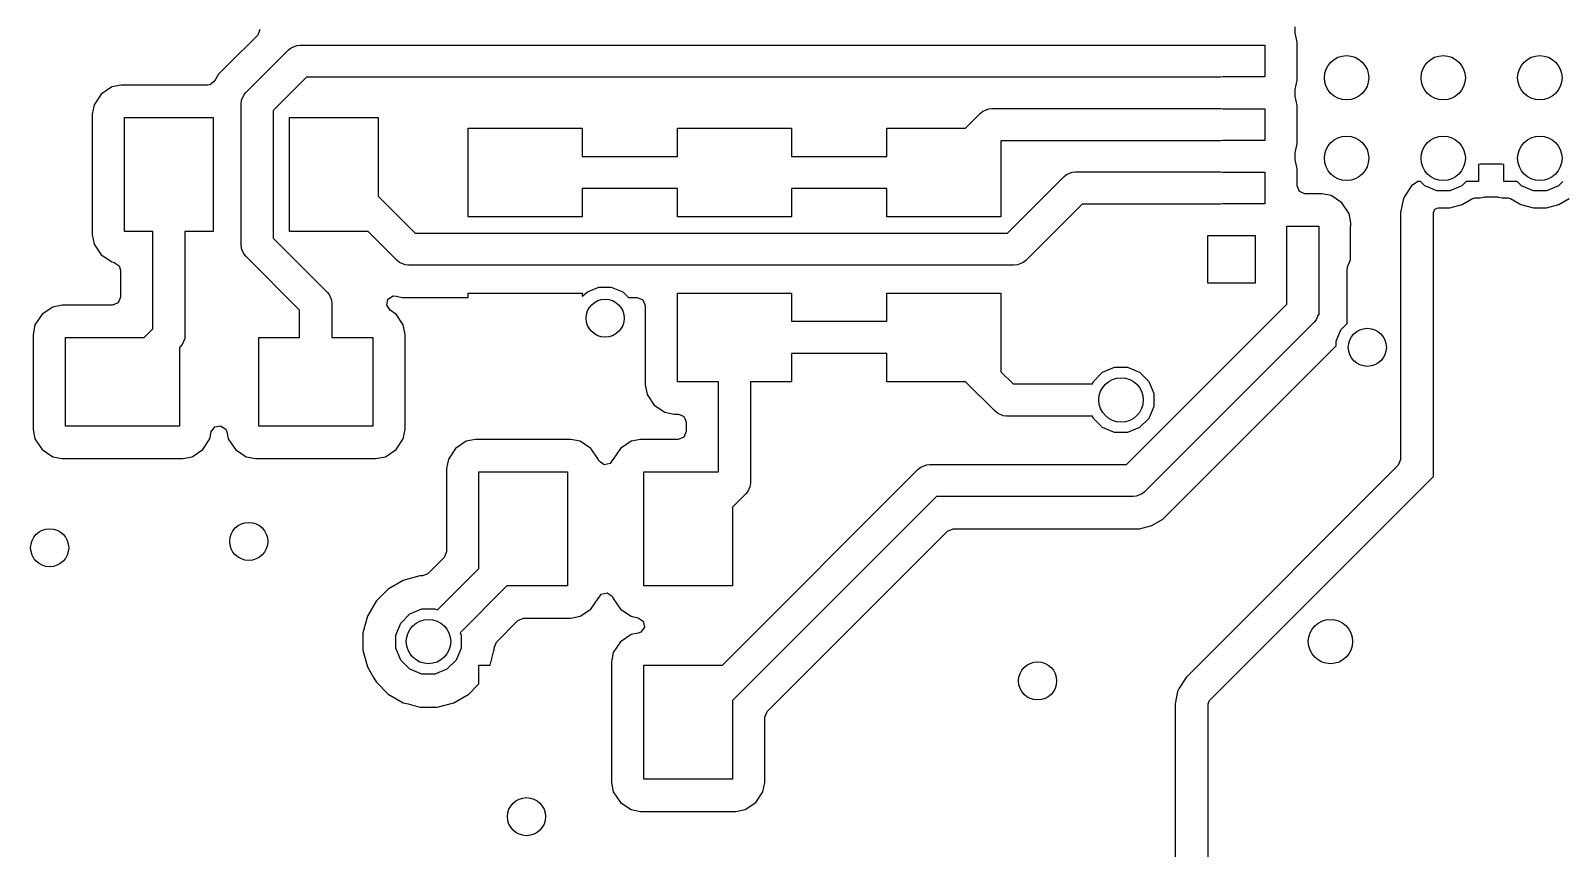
# Model space of a CAD drawing. Extents: x 97 to 200, y -158 to -52.
# Drawn here: x 175.37 to 187.45, y -114.6 to -108.15 of the extents above; entities that cross this region are included whole.
import ezdxf

# ---------------------------------------------------------------- set-up
doc = ezdxf.new("R2010")
doc.units = 0
doc.layers.add('BLACK', color=7, linetype='CONTINUOUS')

msp = doc.modelspace()

# ---------------------------------------------------------------- linework, layer by layer
at = {"layer": 'BLACK', "linetype": 'CONTINUOUS'}
for p, q in [((177.16017, -108.187794), (176.921854, -108.426111)), ((177.178476, -108.1436), (177.16017, -108.187794)), ((185.339633, -108.163261), (185.340095, -108.163168)), ((185.340095, -108.165588), (185.339633, -108.163261)), ((185.340095, -108.163168), (185.340095, -108.12403)), ((185.340096, -108.167519), (185.340095, -108.165588)), ((185.340831, -108.169295), (185.340096, -108.167519)), ((185.340834, -108.169299), (185.340831, -108.169295)), ((185.355599, -108.243534), (185.340834, -108.169299)), ((177.066297, -108.641586), (177.404085, -108.303797)), ((177.404085, -108.303797), (177.423329, -108.288003)), ((177.423329, -108.288003), (177.46911, -108.26904)), ((177.46911, -108.26904), (177.469111, -108.26904)), ((177.469111, -108.26904), (177.493887, -108.2666)), ((177.493887, -108.2666), (184.7511, -108.2666)), ((184.7511, -108.2666), (184.771408, -108.2686)), ((184.771408, -108.2686), (185.1011, -108.2686)), ((185.1011, -108.2686), (185.1011, -108.5186)), ((185.3556, -108.543667), (185.355599, -108.243534)), ((176.921854, -108.426111), (176.850822, -108.497143)), ((176.819814, -108.55085), (176.781864, -108.57997)), ((176.850821, -108.497143), (176.819814, -108.55085)), ((176.850822, -108.497143), (176.850821, -108.497143)), ((177.546492, -108.5206), (177.2831, -108.783992)), ((184.7511, -108.5206), (177.546492, -108.5206)), ((184.771408, -108.5186), (184.7511, -108.5206)), ((185.1011, -108.5186), (184.771408, -108.5186)), ((185.340834, -108.617901), (185.3556, -108.543667)), ((175.926615, -108.653115), (175.870366, -108.737297)), ((176.010796, -108.596867), (175.926615, -108.653115)), ((176.0108, -108.596865), (176.010796, -108.596867)), ((176.085031, -108.582101), (176.0108, -108.596865)), ((176.085035, -108.5821), (176.085031, -108.582101)), ((176.765688, -108.5821), (176.085035, -108.5821)), ((176.781864, -108.57997), (176.765688, -108.5821)), ((177.03382, -108.701108), (177.050503, -108.66083)), ((177.050503, -108.66083), (177.066297, -108.641586)), ((185.339633, -108.623939), (185.340095, -108.621616)), ((185.340095, -108.62403), (185.339633, -108.623939)), ((185.339633, -108.663261), (185.340095, -108.663168)), ((185.340095, -108.665588), (185.339633, -108.663261)), ((185.340095, -108.619684), (185.340097, -108.619678)), ((185.340095, -108.621616), (185.340095, -108.619684)), ((185.340095, -108.663168), (185.340095, -108.62403)), ((185.340096, -108.667519), (185.340095, -108.665588)), ((185.340831, -108.669295), (185.340096, -108.667519)), ((185.340097, -108.619678), (185.340829, -108.617907)), ((185.340829, -108.617907), (185.340834, -108.617901)), ((185.340834, -108.669299), (185.340831, -108.669295)), ((185.355599, -108.743534), (185.340834, -108.669299)), ((175.870365, -108.737299), (175.8556, -108.811532)), ((175.8556, -108.811532), (175.8556, -109.761664)), ((175.870366, -108.737297), (175.870365, -108.737299)), ((177.0291, -108.731388), (177.03154, -108.706612)), ((177.0291, -109.841813), (177.0291, -108.731388)), ((177.03154, -108.706612), (177.03382, -108.701108)), ((177.2831, -108.783992), (177.2831, -109.789207)), ((182.741495, -108.9216), (182.859298, -108.803797)), ((182.859298, -108.803797), (182.878542, -108.788003)), ((182.878542, -108.788003), (182.924323, -108.76904)), ((182.924323, -108.76904), (182.924324, -108.76904)), ((182.924324, -108.76904), (182.9491, -108.7666)), ((182.9491, -108.7666), (184.7511, -108.7666)), ((184.7511, -108.7666), (184.771408, -108.7686)), ((184.771408, -108.7686), (185.1011, -108.7686)), ((185.1011, -108.7686), (185.1011, -109.0186)), ((185.3556, -109.043667), (185.355599, -108.743534)), ((176.1101, -109.7366), (176.1101, -108.8366)), ((176.1101, -108.8366), (176.8101, -108.8366)), ((176.8101, -108.8366), (176.8101, -109.7366)), ((177.4101, -109.7366), (177.4101, -108.8366)), ((177.4101, -108.8366), (178.1101, -108.8366)), ((178.1101, -108.8366), (178.1101, -109.456994)), ((178.8191, -109.6216), (178.8191, -108.9216)), ((178.8191, -108.9216), (179.7191, -108.9216)), ((179.7191, -108.9216), (179.7191, -109.1446)), ((180.4701, -109.1446), (180.4701, -108.9216)), ((180.4701, -108.9216), (181.3701, -108.9216)), ((181.3701, -108.9216), (181.3701, -109.1446)), ((182.1211, -109.1446), (182.1211, -108.9216)), ((182.1211, -108.9216), (182.741495, -108.9216)), ((184.7511, -109.0206), (183.0211, -109.0206)), ((183.0211, -109.0206), (183.0211, -109.6216)), ((184.771408, -109.0186), (184.7511, -109.0206)), ((185.1011, -109.0186), (184.771408, -109.0186)), ((185.340834, -109.117901), (185.3556, -109.043667)), ((179.7191, -109.1446), (180.4701, -109.1446)), ((181.3701, -109.1446), (182.1211, -109.1446)), ((185.339633, -109.123939), (185.340095, -109.121616)), ((185.340095, -109.12403), (185.339633, -109.123939)), ((185.339633, -109.163261), (185.340095, -109.163168)), ((185.340095, -109.165588), (185.339633, -109.163261)), ((185.340095, -109.119684), (185.340097, -109.119678)), ((185.340095, -109.121616), (185.340095, -109.119684)), ((185.340095, -109.163168), (185.340095, -109.12403)), ((185.340096, -109.167519), (185.340095, -109.165588)), ((185.340831, -109.169295), (185.340096, -109.167519)), ((185.340097, -109.119678), (185.340829, -109.117907)), ((185.340829, -109.117907), (185.340834, -109.117901)), ((185.340834, -109.169299), (185.340831, -109.169295)), ((185.355599, -109.243533), (185.340834, -109.169299)), ((183.518509, -109.303797), (183.537754, -109.288003)), ((183.537754, -109.288003), (183.583535, -109.26904)), ((183.583535, -109.26904), (183.583536, -109.26904)), ((183.583536, -109.26904), (183.608312, -109.2666)), ((183.608312, -109.2666), (184.7511, -109.2666)), ((184.7511, -109.2666), (184.771408, -109.2686)), ((184.771408, -109.2686), (185.1011, -109.2686)), ((185.1011, -109.2686), (185.1011, -109.5186)), ((185.355599, -109.243535), (185.355599, -109.243533)), ((185.355599, -109.3766), (185.355599, -109.243535)), ((186.803358, -109.206856), (186.7861, -109.209415)), ((186.7861, -109.209415), (186.7861, -109.3436)), ((186.810576, -109.206147), (186.803358, -109.206856)), ((186.810581, -109.206146), (186.810576, -109.206147)), ((186.810589, -109.206146), (186.810581, -109.206146)), ((186.835993, -109.2049), (186.810589, -109.206146)), ((186.936207, -109.2049), (186.835993, -109.2049)), ((186.94637, -109.205398), (186.936207, -109.2049)), ((186.961621, -109.206147), (186.94637, -109.205398)), ((186.96163, -109.206148), (186.961621, -109.206147)), ((186.968848, -109.206858), (186.96163, -109.206148)), ((186.9861, -109.209416), (186.968846, -109.206858)), ((186.968846, -109.206858), (186.968848, -109.206858)), ((186.9861, -109.3436), (186.9861, -109.209416)), ((180.4701, -109.3986), (179.7191, -109.3986)), ((179.7191, -109.3986), (179.7191, -109.6216)), ((180.4701, -109.6216), (180.4701, -109.3986)), ((182.1211, -109.3986), (181.3701, -109.3986)), ((181.3701, -109.3986), (181.3701, -109.6216)), ((182.1211, -109.6216), (182.1211, -109.3986)), ((183.073706, -109.7486), (183.518509, -109.303797)), ((185.373905, -109.420794), (185.355599, -109.3766)), ((185.418099, -109.4391), (185.373905, -109.420794)), ((186.259268, -109.376975), (186.203018, -109.461162)), ((186.309215, -109.3436), (186.259268, -109.376975)), ((186.328002, -109.3436), (186.309215, -109.3436)), ((186.362263, -109.377861), (186.328002, -109.3436)), ((186.456889, -109.417056), (186.362263, -109.377861)), ((186.559311, -109.417056), (186.456889, -109.417056)), ((186.653937, -109.377861), (186.559311, -109.417056)), ((186.688198, -109.3436), (186.653937, -109.377861)), ((186.7861, -109.3436), (186.688198, -109.3436)), ((187.090002, -109.3436), (186.9861, -109.3436)), ((187.124263, -109.377861), (187.090002, -109.3436)), ((187.218889, -109.417056), (187.124263, -109.377861)), ((187.321311, -109.417056), (187.218889, -109.417056)), ((187.415937, -109.377861), (187.321311, -109.417056)), ((187.450198, -109.3436), (187.415937, -109.377861)), ((178.1101, -109.456994), (178.401705, -109.7486)), ((183.660918, -109.5206), (183.216115, -109.965403)), ((184.7511, -109.5206), (183.660918, -109.5206)), ((184.771408, -109.5186), (184.7511, -109.5206)), ((185.1011, -109.5186), (184.771408, -109.5186)), ((185.551167, -109.4391), (185.418099, -109.4391)), ((185.6254, -109.453865), (185.551167, -109.4391)), ((185.625402, -109.453866), (185.6254, -109.453865)), ((185.709584, -109.510115), (185.625402, -109.453866)), ((185.764402, -109.592156), (185.709584, -109.510115)), ((186.192152, -109.487396), (186.1724, -109.586699)), ((186.203018, -109.461162), (186.192152, -109.487396)), ((186.559444, -109.5496), (186.658634, -109.523022)), ((186.658634, -109.523022), (186.739956, -109.476069)), ((186.739956, -109.476069), (186.758506, -109.4711)), ((186.758506, -109.4711), (186.798657, -109.4711)), ((186.798657, -109.4711), (186.798658, -109.4711)), ((186.798658, -109.4711), (186.828755, -109.465112)), ((186.828755, -109.465112), (186.835993, -109.4644)), ((186.835993, -109.4644), (186.936207, -109.4644)), ((186.936207, -109.4644), (186.943444, -109.465112)), ((186.943444, -109.465112), (186.973542, -109.4711)), ((186.973542, -109.4711), (187.019694, -109.4711)), ((187.019694, -109.4711), (187.038243, -109.476069)), ((187.038243, -109.476069), (187.119566, -109.523022)), ((187.119566, -109.523022), (187.218756, -109.5496)), ((187.321444, -109.5496), (187.420634, -109.523022)), ((187.420634, -109.523022), (187.501956, -109.476069)), ((179.7191, -109.6216), (178.8191, -109.6216)), ((181.3701, -109.6216), (180.4701, -109.6216)), ((183.0211, -109.6216), (182.1211, -109.6216)), ((185.765834, -109.594299), (185.764402, -109.592156)), ((185.780569, -109.668387), (185.765834, -109.594299)), ((186.1724, -109.586699), (186.1724, -111.53466)), ((186.4319, -109.5867), (186.442766, -109.560466)), ((186.4319, -111.668037), (186.4319, -109.5867)), ((186.442766, -109.560466), (186.469, -109.5496)), ((186.469, -109.5496), (186.559442, -109.5496)), ((186.559442, -109.5496), (186.559444, -109.5496)), ((187.218756, -109.5496), (187.218758, -109.5496)), ((187.218758, -109.5496), (187.321442, -109.5496)), ((187.321442, -109.5496), (187.321444, -109.5496)), ((175.8556, -109.761664), (175.855601, -109.761668)), ((175.855601, -109.761668), (175.870365, -109.835899)), ((176.3331, -109.7366), (176.1101, -109.7366)), ((176.3331, -110.503994), (176.3331, -109.7366)), ((176.8101, -109.7366), (176.5871, -109.7366)), ((176.5871, -109.7366), (176.5871, -110.5566)), ((178.030495, -109.7366), (177.4101, -109.7366)), ((178.259298, -109.965403), (178.030495, -109.7366)), ((178.401705, -109.7486), (183.073706, -109.7486)), ((184.6511, -110.1436), (184.6511, -109.7686)), ((184.6511, -109.7686), (185.0261, -109.7686)), ((185.0261, -109.7686), (185.0261, -110.1436)), ((185.2761, -110.023291), (185.2761, -109.6936)), ((185.2761, -109.6936), (185.5261, -109.6936)), ((185.5261, -109.6936), (185.5261, -110.023291)), ((185.7761, -109.960939), (185.7761, -109.6936)), ((185.7761, -109.6936), (185.780599, -109.6936)), ((185.780598, -109.668531), (185.780569, -109.668387)), ((185.780599, -109.668535), (185.780598, -109.668531)), ((185.780599, -109.6936), (185.780599, -109.668535)), ((175.870365, -109.835899), (175.870367, -109.835903)), ((175.870367, -109.835903), (175.926615, -109.920084)), ((177.03154, -109.866589), (177.0291, -109.841813)), ((177.03154, -109.86659), (177.03154, -109.866589)), ((177.036169, -109.877765), (177.03154, -109.86659)), ((177.050503, -109.91237), (177.036169, -109.877765)), ((177.2831, -109.789207), (177.707903, -110.214011)), ((175.926615, -109.920084), (175.97644, -109.953376)), ((175.97644, -109.953376), (176.010799, -109.976334)), ((176.010799, -109.976334), (176.028292, -109.979813)), ((176.028292, -109.979813), (176.068066, -110.006388)), ((176.068066, -110.006388), (176.0786, -110.041112)), ((177.050504, -109.912371), (177.050503, -109.91237)), ((177.066297, -109.931616), (177.050504, -109.912371)), ((177.4911, -110.356418), (177.066297, -109.931616)), ((178.278542, -109.981197), (178.259298, -109.965403)), ((178.324323, -110.00016), (178.278542, -109.981197)), ((178.324324, -110.00016), (178.324323, -110.00016)), ((178.3491, -110.0026), (178.324324, -110.00016)), ((183.126312, -110.0026), (178.3491, -110.0026)), ((183.151088, -110.00016), (183.126312, -110.0026)), ((183.151089, -110.00016), (183.151088, -110.00016)), ((183.177292, -109.989306), (183.151089, -110.00016)), ((183.196869, -109.981197), (183.177292, -109.989306)), ((183.19687, -109.981196), (183.196869, -109.981197)), ((183.216115, -109.965403), (183.19687, -109.981196)), ((185.2741, -110.0436), (185.2761, -110.023291)), ((185.5261, -110.023291), (185.5281, -110.0436)), ((185.7511, -110.0436), (185.753982, -110.014336)), ((185.753982, -110.014336), (185.7761, -109.960939)), ((176.0786, -110.041112), (176.0786, -110.2556)), ((185.0261, -110.1436), (184.6511, -110.1436)), ((185.2741, -110.309438), (185.2741, -110.0436)), ((185.5281, -110.0436), (185.5281, -110.362044)), ((185.7511, -110.46214), (185.7511, -110.0436)), ((176.0786, -110.2556), (176.060294, -110.299794)), ((177.707903, -110.214011), (177.723697, -110.233255)), ((177.723697, -110.233255), (177.742387, -110.278376)), ((178.187592, -110.271187), (178.227366, -110.244612)), ((178.227366, -110.244612), (178.255732, -110.24554)), ((178.255732, -110.24554), (178.298875, -110.257101)), ((178.298875, -110.257101), (178.298877, -110.257101)), ((178.298877, -110.257101), (178.40315, -110.257101)), ((178.40315, -110.257101), (178.403166, -110.2571)), ((178.403166, -110.2571), (178.8191, -110.2571)), ((178.8191, -110.2571), (178.8191, -110.2216)), ((178.8191, -110.2216), (179.7191, -110.2216)), ((179.7191, -110.2216), (179.7191, -110.247346)), ((179.7191, -110.247346), (179.723223, -110.243223)), ((179.723223, -110.243223), (179.761108, -110.212132)), ((179.761108, -110.212132), (179.851228, -110.174803)), ((179.851228, -110.174803), (179.948772, -110.174803)), ((179.948772, -110.174803), (180.038892, -110.212132)), ((180.038892, -110.212132), (180.08386, -110.2571)), ((180.08386, -110.2571), (180.1531, -110.2571)), ((180.1531, -110.2571), (180.197294, -110.275406)), ((180.4701, -110.9216), (180.4701, -110.2216)), ((180.4701, -110.2216), (181.3701, -110.2216)), ((181.3701, -110.2216), (181.3701, -110.4446)), ((182.1211, -110.4446), (182.1211, -110.2216)), ((182.1211, -110.2216), (183.0211, -110.2216)), ((183.0211, -110.2216), (183.0211, -110.841994)), ((175.460615, -110.389115), (175.404366, -110.473297)), ((175.544796, -110.332867), (175.460615, -110.389115)), ((175.5448, -110.332865), (175.544796, -110.332867)), ((175.619031, -110.318101), (175.5448, -110.332865)), ((175.619035, -110.3181), (175.619031, -110.318101)), ((176.0161, -110.3181), (175.619035, -110.3181)), ((176.060294, -110.299794), (176.0161, -110.3181)), ((177.4911, -110.5726), (177.4911, -110.356418)), ((177.742387, -110.278376), (177.74266, -110.279037)), ((177.74266, -110.279037), (177.7451, -110.303813)), ((177.7451, -110.303813), (177.7451, -110.5726)), ((178.178259, -110.318103), (178.187592, -110.271187)), ((178.204834, -110.357877), (178.178259, -110.318103)), ((178.250239, -110.388217), (178.204834, -110.357877)), ((178.251584, -110.389116), (178.250239, -110.388217)), ((178.307834, -110.473299), (178.251584, -110.389116)), ((180.197294, -110.275406), (180.2156, -110.3196)), ((180.2156, -110.3196), (180.2156, -110.946664)), ((184.010937, -111.5726), (185.2741, -110.309438)), ((185.5281, -110.362044), (185.5261, -110.382352)), ((185.5261, -110.382352), (185.5261, -110.3936)), ((175.404365, -110.473299), (175.3896, -110.547532)), ((175.404366, -110.473297), (175.404365, -110.473299)), ((176.264495, -110.5726), (176.3331, -110.503994)), ((178.322599, -110.547534), (178.307834, -110.473299)), ((181.3701, -110.4446), (182.1211, -110.4446)), ((185.490903, -110.451846), (184.153346, -111.789403)), ((185.506697, -110.432602), (185.490903, -110.451846)), ((185.522852, -110.3936), (185.506697, -110.432602)), ((185.5261, -110.3936), (185.522852, -110.3936)), ((185.702133, -110.511107), (185.7511, -110.46214)), ((175.3896, -110.547532), (175.3896, -111.297664)), ((175.6441, -111.2726), (175.6441, -110.5726)), ((175.6441, -110.5726), (176.264495, -110.5726)), ((176.565696, -110.627158), (176.549902, -110.646403)), ((176.565697, -110.627157), (176.565696, -110.627158)), ((176.577251, -110.599263), (176.565697, -110.627157)), ((176.58466, -110.581377), (176.577251, -110.599263)), ((176.5871, -110.5566), (176.58466, -110.581376)), ((176.58466, -110.581376), (176.58466, -110.581377)), ((177.1681, -111.2726), (177.1681, -110.5726)), ((177.1681, -110.5726), (177.4911, -110.5726)), ((177.7451, -110.5726), (178.0681, -110.5726)), ((178.0681, -110.5726), (178.0681, -111.2726)), ((178.3226, -111.297667), (178.322599, -110.547534)), ((185.664804, -110.601227), (185.702133, -110.511107)), ((185.664804, -110.637862), (185.664804, -110.601227)), ((176.549902, -110.646403), (176.5441, -110.652205)), ((176.5441, -110.652205), (176.5441, -111.2726)), ((182.1211, -110.6986), (181.3701, -110.6986)), ((181.3701, -110.6986), (181.3701, -110.9216)), ((182.1211, -110.9216), (182.1211, -110.6986)), ((184.29779, -112.004876), (185.664804, -110.637862)), ((183.0211, -110.841994), (183.116705, -110.9376)), ((183.749839, -110.918763), (183.822263, -110.846339)), ((183.822263, -110.846339), (183.916889, -110.807144)), ((183.916889, -110.807144), (184.019311, -110.807144)), ((184.019311, -110.807144), (184.113937, -110.846339)), ((184.113937, -110.846339), (184.186361, -110.918763)), ((180.2156, -110.946664), (180.215601, -110.946668)), ((180.215601, -110.946668), (180.230365, -111.020899)), ((180.7931, -110.9216), (180.4701, -110.9216)), ((180.7931, -111.6306), (180.7931, -110.9216)), ((181.3701, -110.9216), (181.0471, -110.9216)), ((181.0471, -110.9216), (181.0471, -111.7146)), ((182.741495, -110.9216), (182.1211, -110.9216)), ((182.974297, -111.154402), (182.741495, -110.9216)), ((183.116705, -110.9376), (183.742037, -110.9376)), ((183.742037, -110.9376), (183.749839, -110.918763)), ((184.186361, -110.918763), (184.225556, -111.013389)), ((180.230365, -111.020899), (180.230367, -111.020903)), ((180.230367, -111.020903), (180.286615, -111.105084)), ((180.286615, -111.105084), (180.370797, -111.161333)), ((184.225556, -111.013389), (184.225556, -111.115811)), ((180.370797, -111.161333), (180.370799, -111.161334)), ((180.370799, -111.161334), (180.445033, -111.1761)), ((180.445033, -111.1761), (180.476101, -111.176099)), ((180.476101, -111.176099), (180.499505, -111.185794)), ((180.499505, -111.185794), (180.520293, -111.194404)), ((180.520293, -111.194404), (180.520294, -111.194405)), ((180.520294, -111.194405), (180.527336, -111.211406)), ((180.527336, -111.211406), (180.5386, -111.238597)), ((182.993542, -111.170196), (182.974297, -111.154402)), ((182.993543, -111.170197), (182.993542, -111.170196)), ((183.039324, -111.18916), (182.993543, -111.170197)), ((183.0641, -111.1916), (183.039324, -111.18916)), ((183.742037, -111.1916), (183.0641, -111.1916)), ((183.749839, -111.210437), (183.742037, -111.1916)), ((183.822263, -111.282861), (183.749839, -111.210437)), ((184.186361, -111.210437), (184.113937, -111.282861)), ((184.225556, -111.115811), (184.186361, -111.210437)), ((175.3896, -111.297664), (175.389601, -111.297668)), ((175.389601, -111.297668), (175.404365, -111.371899)), ((176.5441, -111.2726), (175.6441, -111.2726)), ((176.783834, -111.371901), (176.794801, -111.316761)), ((176.794801, -111.316761), (176.821376, -111.27699)), ((176.821376, -111.27699), (176.868293, -111.267657)), ((176.868293, -111.267657), (176.908066, -111.294232)), ((176.908066, -111.294232), (176.917399, -111.316763)), ((176.917399, -111.316763), (176.928365, -111.371899)), ((178.0681, -111.2726), (177.1681, -111.2726)), ((178.307834, -111.371901), (178.3226, -111.297667)), ((180.5386, -111.3136), (180.520294, -111.357794)), ((180.5386, -111.238597), (180.5386, -111.3136)), ((183.916889, -111.322056), (183.822263, -111.282861)), ((184.019311, -111.322056), (183.916889, -111.322056)), ((184.113937, -111.282861), (184.019311, -111.322056)), ((175.404365, -111.371899), (175.404367, -111.371903)), ((175.404367, -111.371903), (175.460615, -111.456084)), ((175.460615, -111.456084), (175.544797, -111.512333)), ((176.643401, -111.512334), (176.727584, -111.456084)), ((176.727584, -111.456084), (176.783834, -111.371901)), ((176.928365, -111.371899), (176.928367, -111.371903)), ((176.928367, -111.371903), (176.984615, -111.456084)), ((176.984615, -111.456084), (177.068797, -111.512333)), ((178.167401, -111.512334), (178.251584, -111.456084)), ((178.251584, -111.456084), (178.307834, -111.371901)), ((178.720615, -111.447115), (178.664366, -111.531297)), ((178.804796, -111.390867), (178.720615, -111.447115)), ((178.8048, -111.390865), (178.804796, -111.390867)), ((178.879031, -111.376101), (178.8048, -111.390865)), ((178.879035, -111.3761), (178.879031, -111.376101)), ((179.629167, -111.3761), (178.879035, -111.3761)), ((179.7034, -111.390865), (179.629167, -111.3761)), ((179.703402, -111.390866), (179.7034, -111.390865)), ((179.787584, -111.447115), (179.703402, -111.390866)), ((179.841262, -111.52745), (179.787584, -111.447115)), ((180.020615, -111.447115), (179.964366, -111.531297)), ((180.104796, -111.390867), (180.020615, -111.447115)), ((180.1048, -111.390865), (180.104796, -111.390867)), ((180.179031, -111.376101), (180.1048, -111.390865)), ((180.179035, -111.3761), (180.179031, -111.376101)), ((180.4761, -111.3761), (180.179035, -111.3761)), ((180.520294, -111.357794), (180.4761, -111.3761)), ((175.544797, -111.512333), (175.544799, -111.512334)), ((175.544799, -111.512334), (175.619033, -111.5271)), ((175.619033, -111.5271), (176.569166, -111.527099)), ((176.569166, -111.527099), (176.643401, -111.512334)), ((177.068797, -111.512333), (177.068799, -111.512334)), ((177.068799, -111.512334), (177.143033, -111.5271)), ((177.143033, -111.5271), (178.093166, -111.527099)), ((178.093166, -111.527099), (178.167401, -111.512334)), ((178.664365, -111.531299), (178.6496, -111.605532)), ((178.664366, -111.531297), (178.664365, -111.531299)), ((179.843834, -111.531299), (179.841262, -111.52745)), ((179.843834, -111.531302), (179.843834, -111.531299)), ((179.846188, -111.536984), (179.843834, -111.531302)), ((179.847142, -111.536588), (179.846188, -111.536984)), ((179.852096, -111.548582), (179.847142, -111.536588)), ((179.891842, -111.575199), (179.852096, -111.548582)), ((179.938768, -111.565916), (179.891842, -111.575199)), ((179.958982, -111.53573), (179.938768, -111.565916)), ((179.962011, -111.536985), (179.958982, -111.53573)), ((179.964366, -111.531297), (179.962011, -111.536985)), ((182.369298, -111.609797), (182.388542, -111.594003)), ((182.388542, -111.594003), (182.434323, -111.57504)), ((182.434323, -111.57504), (182.434324, -111.57504)), ((182.434324, -111.57504), (182.4591, -111.5726)), ((182.4591, -111.5726), (184.010937, -111.5726)), ((186.154094, -111.578854), (184.482972, -113.249975)), ((186.1724, -111.53466), (186.154094, -111.578854)), ((178.6496, -111.605532), (178.6496, -112.261688)), ((178.9041, -112.392994), (178.9041, -111.6306)), ((178.9041, -111.6306), (179.6041, -111.6306)), ((179.6041, -111.6306), (179.6041, -112.5306)), ((180.2041, -112.5306), (180.2041, -111.6306)), ((180.2041, -111.6306), (180.7931, -111.6306)), ((180.824494, -113.1546), (182.369298, -111.609797)), ((181.0471, -111.7146), (181.04466, -111.739376)), ((184.664765, -113.435171), (186.4319, -111.668037)), ((181.009902, -111.804403), (180.9041, -111.910205)), ((182.511705, -111.8266), (180.9041, -113.434205)), ((181.025696, -111.785158), (181.009902, -111.804403)), ((181.025697, -111.785157), (181.025696, -111.785158)), ((181.040592, -111.749197), (181.025697, -111.785157)), ((181.04466, -111.739377), (181.040592, -111.749197)), ((181.04466, -111.739376), (181.04466, -111.739377)), ((184.063543, -111.8266), (182.511705, -111.8266)), ((184.088319, -111.82416), (184.063543, -111.8266)), ((184.08832, -111.82416), (184.088319, -111.82416)), ((184.134101, -111.805197), (184.08832, -111.82416)), ((184.153346, -111.789403), (184.134101, -111.805197)), ((180.9041, -111.910205), (180.9041, -112.5306)), ((184.113768, -112.0811), (184.210796, -112.055102)), ((184.210796, -112.055102), (184.29779, -112.004876)), ((181.176904, -113.521317), (182.598817, -112.099406)), ((182.598817, -112.099406), (182.643011, -112.0811)), ((182.643011, -112.0811), (184.113767, -112.0811)), ((184.113767, -112.0811), (184.113768, -112.0811)), ((178.631294, -112.305882), (178.502883, -112.434294)), ((178.6496, -112.261688), (178.631294, -112.305882)), ((178.502883, -112.434294), (178.458689, -112.4526)), ((178.577147, -112.719946), (178.9041, -112.392994)), ((178.189649, -112.555901), (178.093401, -112.652149)), ((178.189653, -112.555898), (178.189649, -112.555901)), ((178.307546, -112.487832), (178.189653, -112.555898)), ((178.307548, -112.487832), (178.307546, -112.487832)), ((178.439031, -112.4526), (178.307548, -112.487832)), ((178.458689, -112.4526), (178.439031, -112.4526)), ((179.125705, -112.5306), (178.756753, -112.899552)), ((179.6041, -112.5306), (179.125705, -112.5306)), ((180.9041, -112.5306), (180.2041, -112.5306)), ((178.093398, -112.652153), (178.025332, -112.770046)), ((178.093401, -112.652149), (178.093398, -112.652153)), ((179.787584, -112.714084), (179.843834, -112.629901)), ((179.843834, -112.629898), (179.846189, -112.624215)), ((179.843834, -112.629901), (179.843834, -112.629898)), ((179.846189, -112.624215), (179.849231, -112.625475)), ((179.849231, -112.625475), (179.86936, -112.59533)), ((179.86936, -112.59533), (179.916274, -112.585983)), ((179.916274, -112.585983), (179.956056, -112.612546)), ((179.956056, -112.612546), (179.961055, -112.624612)), ((179.961055, -112.624612), (179.962012, -112.624216)), ((179.962012, -112.624216), (179.964367, -112.629903)), ((179.964367, -112.629903), (180.020615, -112.714084)), ((178.025332, -112.770048), (177.9901, -112.901531)), ((178.025332, -112.770046), (178.025332, -112.770048)), ((178.288839, -112.823763), (178.361263, -112.751339)), ((178.361263, -112.751339), (178.455889, -112.712144)), ((178.455889, -112.712144), (178.558311, -112.712144)), ((178.558311, -112.712144), (178.577147, -112.719946)), ((179.042405, -112.973816), (179.212816, -112.803404)), ((179.212816, -112.803404), (179.25701, -112.785099)), ((179.25701, -112.785099), (179.629165, -112.785099)), ((179.629165, -112.785099), (179.629166, -112.785099)), ((179.629166, -112.785099), (179.703401, -112.770334)), ((179.703401, -112.770334), (179.787584, -112.714084)), ((180.020615, -112.714084), (180.104797, -112.770333)), ((180.104797, -112.770333), (180.104799, -112.770334)), ((180.104799, -112.770334), (180.159936, -112.781301)), ((180.159936, -112.781301), (180.19971, -112.807876)), ((177.9901, -112.901531), (177.9901, -113.037668)), ((178.249644, -112.918389), (178.288839, -112.823763)), ((178.249644, -113.020811), (178.249644, -112.918389)), ((178.756753, -112.899552), (178.764556, -112.918389)), ((178.764556, -112.918389), (178.764556, -113.020811)), ((180.104796, -112.914867), (180.020615, -112.971115)), ((180.1048, -112.914865), (180.104796, -112.914867)), ((180.159936, -112.903899), (180.1048, -112.914865)), ((180.182467, -112.894567), (180.159936, -112.903899)), ((180.209042, -112.854793), (180.182467, -112.894567)), ((180.19971, -112.807876), (180.209042, -112.854793)), ((177.9901, -113.037668), (178.025332, -113.169151)), ((178.288839, -113.115437), (178.249644, -113.020811)), ((178.764556, -113.020811), (178.725361, -113.115437)), ((178.992767, -113.1546), (179.023194, -113.041046)), ((179.023194, -113.041046), (179.024099, -113.037668)), ((179.024099, -113.037668), (179.0241, -113.037662)), ((179.0241, -113.018009), (179.042405, -112.973816)), ((179.0241, -113.037662), (179.0241, -113.018009)), ((180.020615, -112.971115), (179.964366, -113.055297)), ((178.361263, -113.187861), (178.288839, -113.115437)), ((178.725361, -113.115437), (178.652937, -113.187861)), ((178.9041, -113.303748), (178.9041, -113.1546)), ((178.9041, -113.1546), (178.992767, -113.1546)), ((179.964365, -113.055299), (179.9496, -113.129532)), ((179.9496, -113.129532), (179.9496, -114.079664)), ((179.964366, -113.055297), (179.964365, -113.055299)), ((180.2041, -114.0546), (180.2041, -113.1546)), ((180.2041, -113.1546), (180.824494, -113.1546)), ((178.025332, -113.169151), (178.025332, -113.169153)), ((178.025332, -113.169153), (178.025333, -113.169154)), ((178.025333, -113.169154), (178.072977, -113.251677)), ((178.072977, -113.251677), (178.093398, -113.287046)), ((178.093398, -113.287046), (178.093401, -113.28705)), ((178.093401, -113.28705), (178.189649, -113.383298)), ((178.455889, -113.227056), (178.361263, -113.187861)), ((178.558311, -113.227056), (178.455889, -113.227056)), ((178.652937, -113.187861), (178.558311, -113.227056)), ((184.481264, -113.251683), (184.425017, -113.335868)), ((184.48189, -113.250977), (184.481264, -113.251683)), ((184.482972, -113.249975), (184.48189, -113.250977)), ((178.189649, -113.383298), (178.189653, -113.383301)), ((178.189653, -113.383301), (178.189655, -113.383303)), ((178.189655, -113.383303), (178.307546, -113.451367)), ((178.706654, -113.451367), (178.824545, -113.383303)), ((178.824545, -113.383303), (178.9041, -113.303748)), ((184.41415, -113.362105), (184.3944, -113.461401)), ((184.425015, -113.335872), (184.41415, -113.362105)), ((184.425017, -113.335868), (184.425015, -113.335872)), ((178.307546, -113.451367), (178.345818, -113.461622)), ((178.345818, -113.461622), (178.439031, -113.486599)), ((178.439031, -113.486599), (178.439033, -113.486599)), ((178.439033, -113.486599), (178.439036, -113.4866)), ((178.439036, -113.4866), (178.439038, -113.4866)), ((178.439038, -113.4866), (178.575162, -113.4866)), ((178.575162, -113.4866), (178.575164, -113.4866)), ((178.575164, -113.4866), (178.706654, -113.451367)), ((180.9041, -113.434205), (180.9041, -114.0546)), ((181.158599, -113.565509), (181.176904, -113.521317)), ((184.3944, -113.461401), (184.3944, -115.398795)), ((184.6539, -113.461404), (184.664765, -113.435171)), ((184.6539, -115.398795), (184.6539, -113.461404)), ((181.1586, -114.079667), (181.158599, -113.565509)), ((179.9496, -114.079664), (179.949601, -114.079668)), ((179.949601, -114.079668), (179.964365, -114.153899)), ((180.9041, -114.0546), (180.2041, -114.0546)), ((181.143834, -114.153901), (181.1586, -114.079667)), ((179.964365, -114.153899), (179.964367, -114.153903)), ((179.964367, -114.153903), (180.020615, -114.238084)), ((180.020615, -114.238084), (180.104797, -114.294333)), ((181.003401, -114.294334), (181.087584, -114.238084)), ((181.087584, -114.238084), (181.143834, -114.153901)), ((180.104797, -114.294333), (180.104799, -114.294334)), ((180.104799, -114.294334), (180.179033, -114.3091)), ((180.179033, -114.3091), (180.929166, -114.309099)), ((180.929166, -114.309099), (181.003401, -114.294334))]:
    msp.add_line(p, q, dxfattribs=at)
at = {"layer": 'BLACK'}
for centre, radius in [((185.7461, -108.5246), 0.175), ((186.5081, -108.5246), 0.175), ((187.2701, -108.5246), 0.175), ((185.7461, -109.1596), 0.175), ((186.5081, -109.1596), 0.175), ((187.2701, -109.1596), 0.175), ((179.9, -110.42), 0.15), ((185.91, -110.65), 0.15), ((183.9681, -111.0646), 0.175), ((175.52, -112.23), 0.15), ((177.09, -112.18), 0.15), ((178.5071, -112.9696), 0.175), ((185.6191, -112.9696), 0.175), ((183.31, -113.28), 0.15), ((179.28, -114.35), 0.15)]:
    msp.add_circle(centre, radius, dxfattribs=at)

doc.saveas('drawing.dxf')
